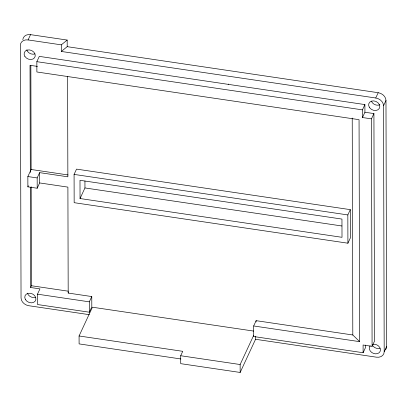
<?xml version="1.0" encoding="UTF-8"?>
<svg xmlns="http://www.w3.org/2000/svg" width="407" height="407" viewBox="0 0 407 407"><rect width="100%" height="100%" fill="white"/><g stroke="black" fill="none" stroke-linecap="round" stroke-linejoin="round"><path stroke-width="0.61" d="M89.331 314.682L28.821 305.723A8.023 6.385 24.9 0 1 21.042 297.97L20.35 45.391A8.023 6.385 24.9 0 1 28.093 39.932L30.55 34.641L67.175 40.059L67.191 46.668L61.32 51.455L61.304 44.851L67.175 40.059M365.562 345.06L365.567 347.436L363.11 352.727L253.698 336.533L253.668 325.966L359.666 341.656L359.055 119.668L36.879 71.978L36.849 61.676L39.306 56.385L364.901 104.579L364.921 112.24L362.464 117.531L371.464 118.864L373.921 113.573L364.921 112.24M67.593 76.577L67.867 176.816L39.627 172.634L39.652 182.936L37.195 188.232L27.885 186.854L27.854 176.546L31.13 169.49L30.846 65.446M27.885 186.854L28.373 185.796M37.195 188.232L37.169 177.925L39.627 172.634M74.079 174.41L76.536 169.119L350.295 209.641L350.371 237.912L347.914 243.203L74.155 202.681L74.079 174.41L347.837 214.932L350.295 209.641M39.652 182.936L67.898 187.118L68.188 293.065L91.779 296.555L91.804 306.914L89.347 312.205L37.515 304.533L37.485 294.175L39.942 288.884L30.632 287.505L31.451 285.739L31.181 186.772M80.042 198.535L79.991 180.301L341.956 219.083L342.007 237.312L80.042 198.535L84.951 187.948L84.936 181.034M68.188 293.065L68.595 292.18M89.347 312.205L89.321 301.846L91.779 296.555M180.881 358.969L79.1 343.9L79.075 335.978L92.425 307.214L253.653 331.079M255.55 336.238L255.555 339.285L240.161 372.456L180.718 363.66L180.698 355.733L182.743 351.322L79.075 335.978M253.668 325.966L256.125 320.67L352.813 334.981L359.666 341.656M240.161 372.456L240.135 364.53L253.678 335.363M362.464 117.531L362.444 109.87L364.901 104.579M255.555 339.285L376.45 357.183A8.023 6.385 24.9 0 0 384.193 351.724L383.521 105.749A8.023 6.385 24.9 0 0 375.742 97.995L378.2 92.704L67.191 46.668M383.521 105.749L385.978 100.458A8.023 6.385 24.9 0 0 378.2 92.704M363.11 352.727L363.09 345.014L372.09 346.347L374.547 341.051L373.921 113.573M384.193 351.724L386.65 346.433L385.978 100.458M28.093 39.932L61.304 44.851M61.32 51.455L375.742 97.995M228.332 84.096L228.642 84.147M36.849 61.676L362.444 109.87M37.469 66.412L30.021 65.308L30.316 172.466M31.13 169.49L68.061 174.954M27.854 176.546L37.169 177.925M84.951 187.948L341.895 225.982M31.451 285.739L68.381 291.209M37.485 294.175L89.321 301.846M180.698 355.733L240.135 364.53M371.464 118.864L372.09 346.347M352.218 118.071L352.813 334.981M347.837 214.932L347.914 243.203M256.125 320.67L256.13 321.917M30.357 187.266L30.632 287.505M22.823 39.667A8.023 6.385 24.9 0 1 30.55 34.641M386.65 346.433A8.023 6.385 24.9 0 1 385.353 349.908M380.016 348.306A5.779 4.594 24.9 0 1 372.436 345.278M379.884 104.772A5.779 4.594 24.9 0 1 371.423 101.246M35.613 297.263A5.779 4.594 24.9 0 1 27.411 293.167M34.946 53.933A5.779 4.594 24.9 0 1 26.745 49.832M372.634 344.337A5.779 4.594 24.9 0 1 380.438 349.415A5.779 4.594 24.9 0 1 373.621 353.469A5.779 4.594 24.9 0 1 370.105 345.838M24.852 56.354A5.779 4.594 24.9 0 0 34.529 57.789A5.779 4.594 24.9 0 0 29.67 49.939A5.779 4.594 24.9 0 0 24.852 56.354M25.519 299.689A5.779 4.594 24.9 0 0 35.195 301.119A5.779 4.594 24.9 0 0 30.337 293.269A5.779 4.594 24.9 0 0 25.519 299.689M369.642 107.743A5.779 4.594 24.9 0 0 379.278 108.455A5.779 4.594 24.9 0 0 373.712 100.885A5.779 4.594 24.9 0 0 369.642 107.743"/></g></svg>
